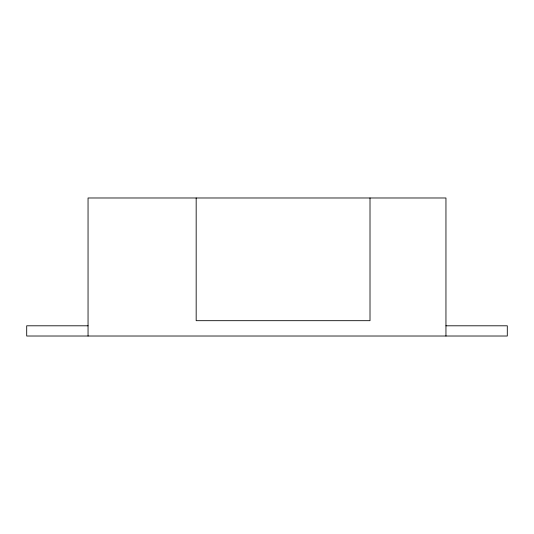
<?xml version="1.0" encoding="UTF-8"?>
<svg xmlns="http://www.w3.org/2000/svg" width="534" height="534" viewBox="0 0 534 534"><rect width="100%" height="100%" fill="white"/><g stroke="black" fill="none" stroke-linecap="round" stroke-linejoin="round"><path stroke-width="0.8" d="M88.05 325.8L26.7 325.8L26.7 336.019L507.3 336.019L507.3 325.8L445.95 325.8M445.95 336.019L445.95 197.981L88.05 197.981L88.05 336.019M370.009 197.981L370.009 320.687L196.172 320.687L196.172 197.981"/></g></svg>
